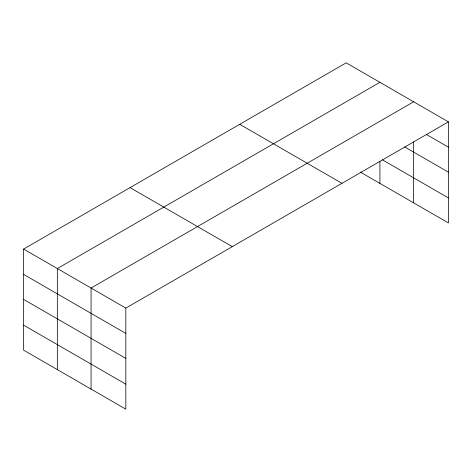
<?xml version="1.0" encoding="UTF-8"?>
<svg xmlns="http://www.w3.org/2000/svg" width="472" height="472" viewBox="0 0 472 472"><rect width="100%" height="100%" fill="white"/><g stroke="black" fill="none" stroke-linecap="round" stroke-linejoin="round"><path stroke-width="0.71" d="M413.643 141.812L413.643 202.854M360.177 171.991L448.4 222.92L448.4 121.859L346.177 62.841L23.6 249.08L23.6 350.141L125.823 409.159L125.823 308.098L23.6 249.08M379.913 82.317L57.336 268.556L57.336 369.617M413.643 101.793L91.066 288.032L91.066 389.093M125.823 308.098L448.4 121.859M426.281 134.402L448.4 147.17M404.734 146.957L448.4 172.168M382.456 159.855L448.4 197.921M239.729 124.301L341.952 183.319M130.048 187.62L232.271 246.638M23.6 274.391L125.823 333.409M23.6 299.39L125.823 358.407M23.6 325.143L125.823 384.161M379.913 161.324L379.913 183.378"/></g></svg>
